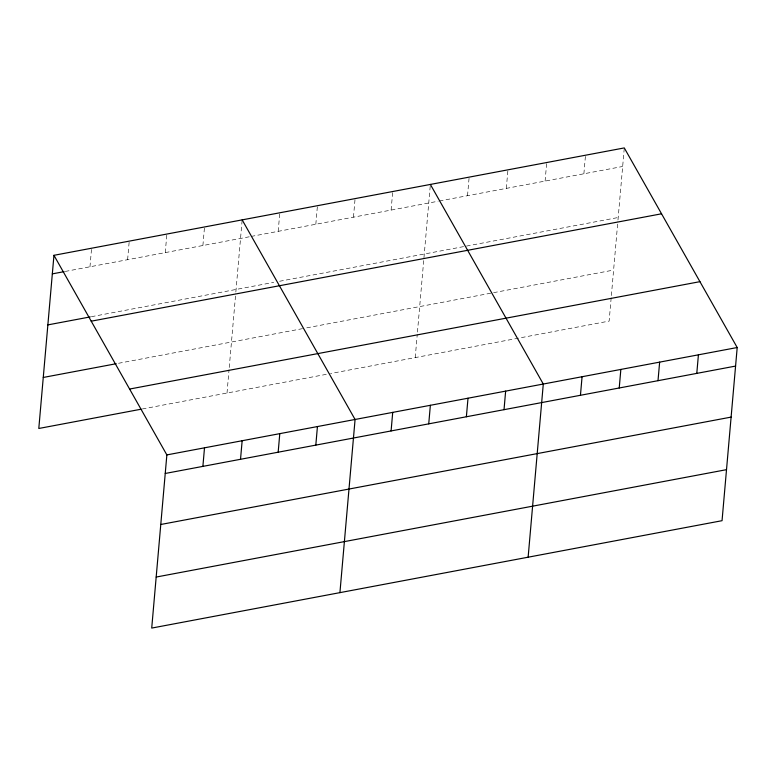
<?xml version="1.0" encoding="UTF-8"?>
<svg xmlns="http://www.w3.org/2000/svg" width="776" height="776" viewBox="0 0 776 776"><rect width="100%" height="100%" fill="white"/><g stroke="black" fill="none" stroke-linecap="round" stroke-linejoin="round"><path stroke-width="0.58" stroke-dasharray="3.88 2.91" d="M89.968 266.789L91.587 248.233M127.613 259.698L129.233 241.142M165.249 252.607L166.879 234.051M202.895 245.526L204.515 226.97M227.009 393.034L229.036 369.851M229.24 367.523L235.758 293.037M235.865 291.844L242.064 221.034M278.177 231.345L279.806 212.789M315.822 224.254L317.442 205.698M353.468 217.173L355.088 198.617M391.104 210.083L392.734 191.526M415.218 357.6L417.255 334.407M417.449 332.089L430.37 184.436M467.53 195.697L469.15 177.141M506.311 188.393L507.94 169.837M545.101 181.089L546.721 162.533M583.882 173.785L585.502 155.229M611.168 297.897L609.141 321.089L330.527 373.547M611.372 295.578L617.88 221.082M617.987 219.889L624.185 149.089M65.262 271.435L249.95 236.661M251.123 236.438L438.149 201.226M439.323 201.003L622.662 166.481M91.384 316.695L273.715 282.367M279.593 281.261L618.2 217.503M118.544 363.284L304.405 328.287M306.762 327.841L613.603 270.067M142.318 408.981L329.354 373.77"/><path stroke-width="1.16" d="M53.951 255.314L166.859 454.911L151.718 628.075L722.049 520.686L737.2 347.522L624.282 147.925L53.951 255.314L38.8 428.478L141.135 409.204M202.885 466.386L204.505 447.83M240.521 459.295L242.151 440.739M278.167 452.204L279.787 433.648M315.813 445.123L317.433 426.567M339.927 592.631L355.078 419.476L242.16 219.88M391.094 430.942L392.714 412.386M428.74 423.861L430.36 405.295M466.376 416.77L468.006 398.214M504.022 409.68L505.642 391.123M528.136 557.197L543.287 384.033L430.37 184.436M580.448 395.294L582.068 376.738M619.229 387.99L620.848 369.434M658.009 380.686L659.639 362.13M696.79 373.382L698.419 354.826M52.322 273.87L64.088 271.658M47.86 324.892L90.21 316.918M91.209 321.186L661.55 213.798M43.262 377.456L116.196 363.721M129.602 389.048L699.942 281.659M166.859 454.911L737.2 347.522M165.239 473.467L735.58 366.078M160.778 524.489L731.108 417.1M156.18 577.053L726.511 469.664"/></g></svg>
